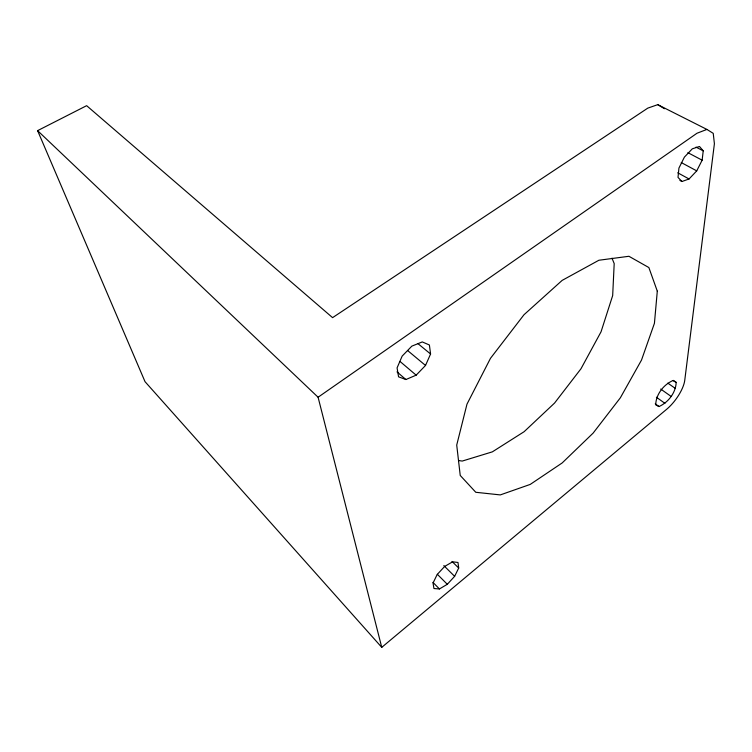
<?xml version="1.0" encoding="UTF-8"?>
<svg xmlns="http://www.w3.org/2000/svg" width="752" height="752" viewBox="0 0 752 752"><rect width="100%" height="100%" fill="white"/><g stroke="black" fill="none" stroke-linecap="round" stroke-linejoin="round"><path stroke-width="1.13" d="M676.18 382.401L672.984 380.521C663.584 384.648 655.913 394.405 655.716 404.858L659.025 406.55C668.302 402.339 675.804 392.751 676.18 382.401L673.294 380.39M702.133 160.185L703.223 150.861L699.501 146.471L692.301 148.83L684.405 157.121L678.934 168.081L678.013 177.397L681.923 181.505L689.058 178.976L696.728 170.873L702.133 160.185L687.883 152.665M425.519 365.453L430.576 353.995L429.392 344.989L422.276 341.925L411.842 346.136L402.151 356.11L397.075 367.897L398.569 376.837L405.901 379.534L416.157 375.163L425.519 365.453L407.575 350.498M454.631 576.333L458.701 568.023L457.977 562.468L452.629 561.819L444.648 566.435L437.128 574.575L433.039 583.044L433.951 588.525L439.431 588.957L447.308 584.295L454.631 576.333L443.812 565.598M381.753 647.35L666.62 409.314A24.948 9.466 -53.5 0 0 684.752 380.305L714.4 143.735L713.244 133.358L706.918 129.429L657.774 104.65L647.801 108.119L332.581 317.645L86.64 105.675L37.6 130.641L145.023 381.668L381.753 647.35L318.087 397.235L37.6 130.641M318.087 397.235L697.001 133.236L706.918 129.429M458.814 460.562L462.226 461.07L492.344 451.858L524.135 431.686L554.562 403.063L580.976 368.771L601.036 331.829L612.673 295.564L614.196 263.585L611.996 258.171M696.032 147.119L703.223 150.861M681.246 162.554L696.728 170.873M677.74 172.8L689.058 178.976M679.902 180.395L681.923 181.505M657.774 104.65L664.439 108.72M667.814 383.135L675.465 388.493M660.717 389.057L671.169 396.464M656.393 397.216L664.918 403.335M655.236 403.815L659.025 406.55M417.905 343.598L430.576 353.995M400.111 361.533L416.157 375.163M397 371.873L405.901 379.534M451.999 561.443L458.701 568.023M437.363 574.302L447.308 584.295M432.964 582.386L439.431 588.957M657.295 291.156L654.428 323.304L641.512 360.067L620.362 397.789L593.131 433.105L562.195 462.931L530.235 484.41L500.306 494.91L475.79 492.287L460.233 475.452L456.718 445.062L466.973 404.172L490.473 358.337L523.994 314.74L562.158 280.383L598.883 260.248L628.926 256.282L648.863 267.552L657.295 291.156"/></g></svg>
